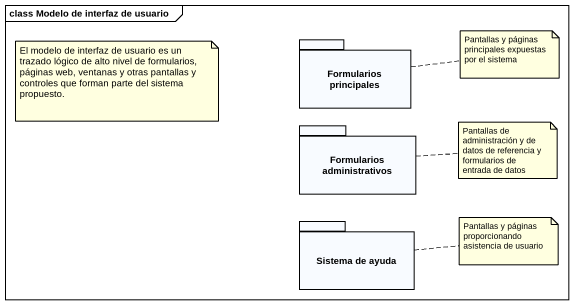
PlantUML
@startuml
mainframe class Modelo de interfaz de usuario
package "Formularios principales" as Formularios_principales {
}
package "Formularios administrativos" as Formularios_administrativos {
}
package "Sistema de ayuda" as Sistema_de_ayuda {
}
note as N1
  El modelo de interfaz de usuario es un trazado lógico de alto nivel de formularios, páginas web, ventanas y otras pantallas y controles que forman parte del sistema propuesto.
end note
note right of Formularios_principales : Pantallas y páginas principales expuestas por el sistema
note right of Formularios_administrativos : Pantallas de administración y de datos de referencia y formularios de entrada de datos
note right of Sistema_de_ayuda : Pantallas y páginas proporcionando asistencia de usuario
@enduml
